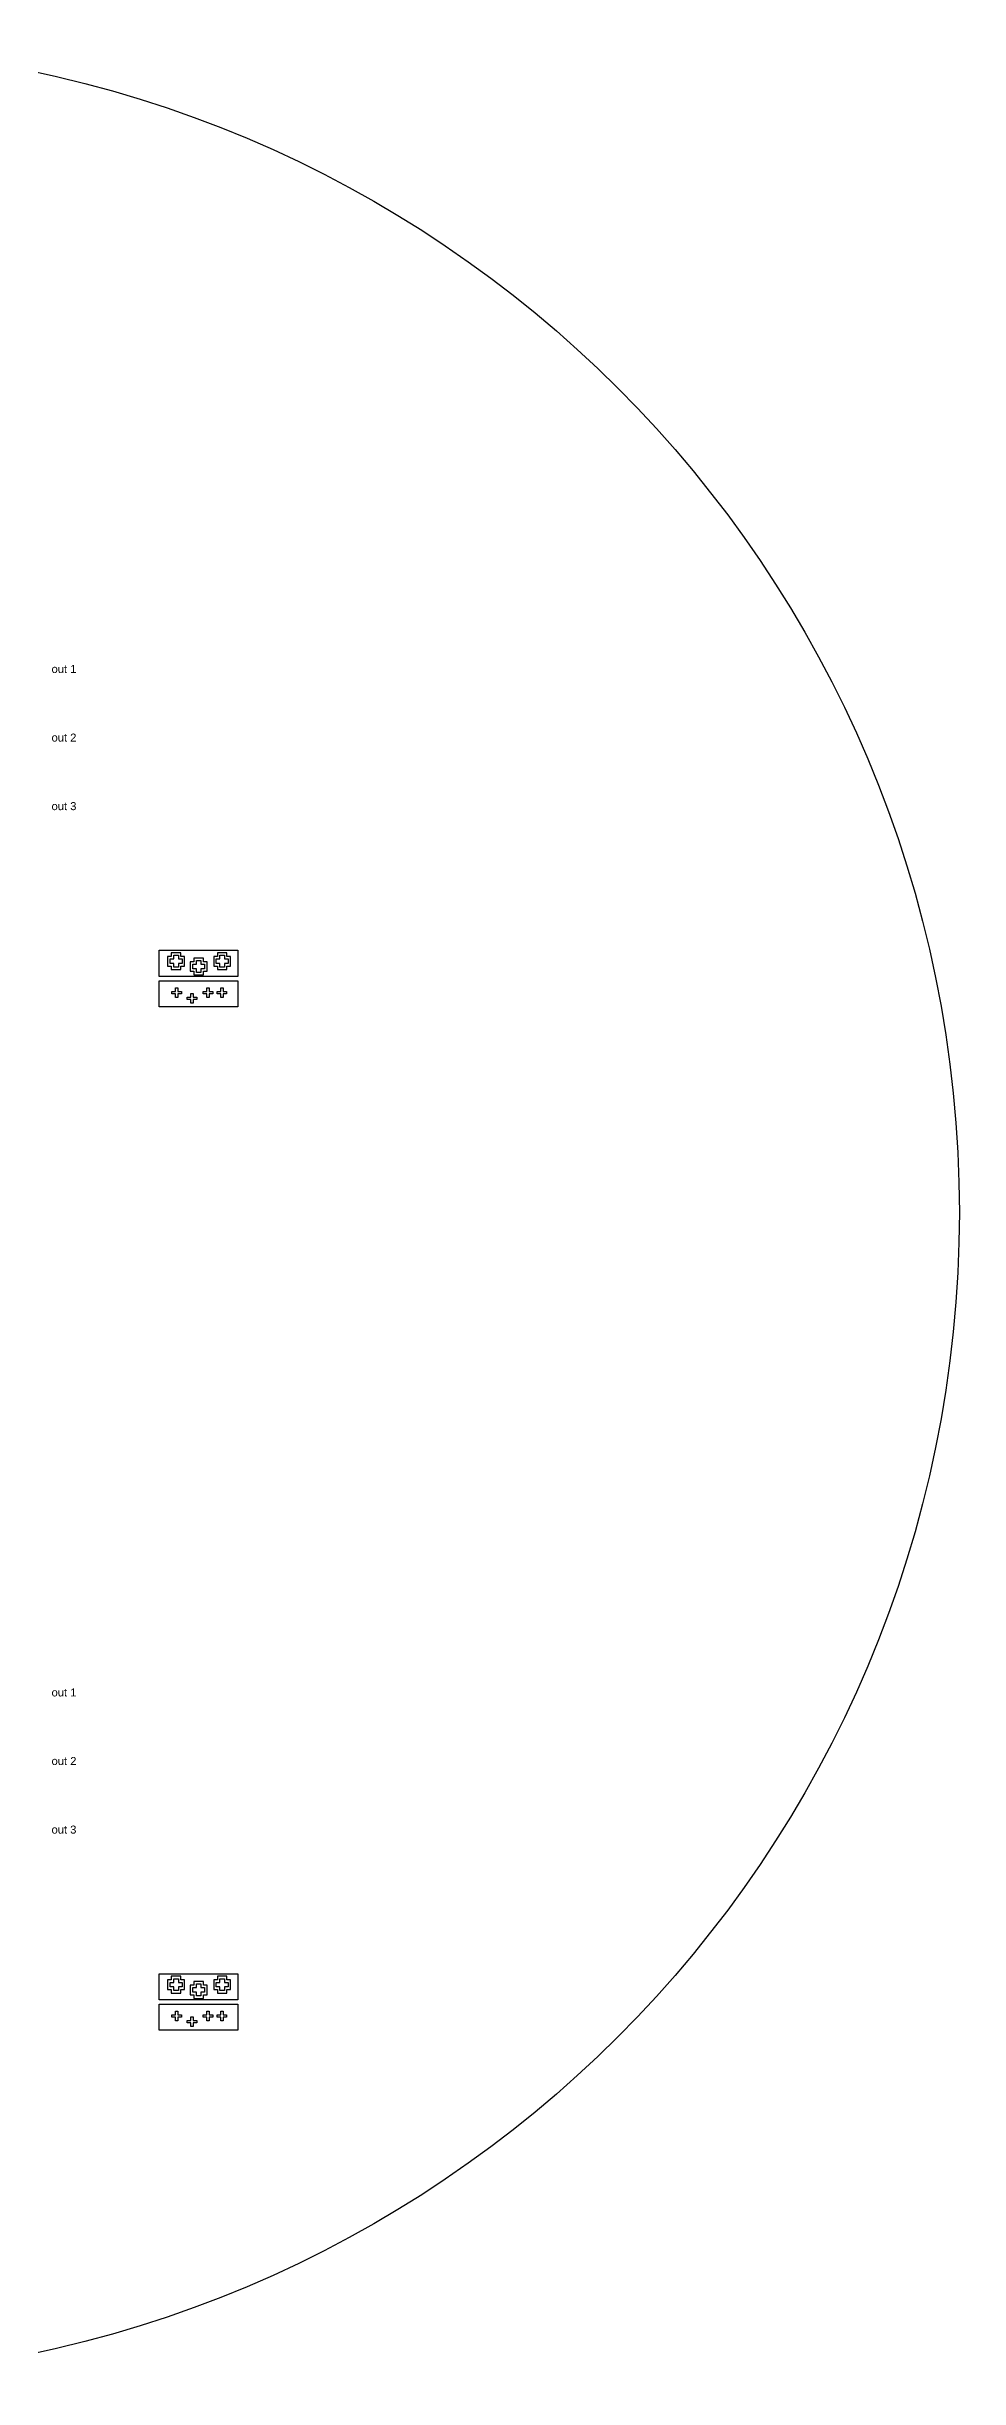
# Model space of a CAD drawing. Header units: millimetres. Extents: x 11250 to 361842, y 8473 to 110473.
# Drawn here: x 73330 to 113250, y 8473 to 110473 of the extents above; entities that cross this region are included whole.
import ezdxf

# ---------------------------------------------------------------- set-up
doc = ezdxf.new("R2010")
doc.units = ezdxf.units.MM
doc.layers.add('CLEAR', color=140, linetype='Continuous')
doc.layers.add('OPAQUE', color=10, linetype='Continuous')
doc.styles.get("Standard").update_dxf_attribs({"font": 'arial.ttf'})

msp = doc.modelspace()

# ---------------------------------------------------------------- linework, layer by layer
at = {"layer": 'CLEAR'}
for points in [[(78256, 70944), (81696, 70944), (81696, 69804), (78256, 69804)], [(78783, 70836), (78783, 70676), (78623, 70676), (78623, 70256), (78783, 70256), (78783, 70096), (79203, 70096), (79203, 70256), (79363, 70256), (79363, 70676), (79203, 70676), (79203, 70836), (78783, 70836)], [(79093, 70566), (79253, 70566), (79253, 70366), (79093, 70366), (79093, 70206), (78893, 70206), (78893, 70366), (78733, 70366), (78733, 70566), (78893, 70566), (78893, 70726), (79093, 70726)], [(79771, 70605), (79771, 70445), (79611, 70445), (79611, 70025), (79771, 70025), (79771, 69865), (80191, 69865), (80191, 70025), (80351, 70025), (80351, 70445), (80191, 70445), (80191, 70605), (79771, 70605)], [(80081, 70335), (80241, 70335), (80241, 70135), (80081, 70135), (80081, 69975), (79881, 69975), (79881, 70135), (79721, 70135), (79721, 70335), (79881, 70335), (79881, 70495), (80081, 70495)], [(80796, 70836), (80796, 70676), (80636, 70676), (80636, 70256), (80796, 70256), (80796, 70096), (81216, 70096), (81216, 70256), (81376, 70256), (81376, 70676), (81216, 70676), (81216, 70836), (80796, 70836)], [(81106, 70566), (81266, 70566), (81266, 70366), (81106, 70366), (81106, 70206), (80906, 70206), (80906, 70366), (80746, 70366), (80746, 70566), (80906, 70566), (80906, 70726), (81106, 70726)], [(78256, 69614), (81696, 69614), (81696, 68473), (78256, 68473)], [(79070, 69144), (79229, 69144), (79229, 69044), (79070, 69044), (79070, 68884), (78970, 68884), (78970, 69044), (78810, 69044), (78810, 69144), (78970, 69144), (78970, 69304), (79070, 69304)], [(79732, 68893), (79892, 68893), (79892, 68793), (79732, 68793), (79732, 68633), (79632, 68633), (79632, 68793), (79472, 68793), (79472, 68893), (79632, 68893), (79632, 69053), (79732, 69053)], [(80433, 69144), (80593, 69144), (80593, 69044), (80433, 69044), (80433, 68884), (80333, 68884), (80333, 69044), (80173, 69044), (80173, 69144), (80333, 69144), (80333, 69304), (80433, 69304)], [(81044, 69144), (81204, 69144), (81204, 69044), (81044, 69044), (81044, 68884), (80944, 68884), (80944, 69044), (80784, 69044), (80784, 69144), (80944, 69144), (80944, 69304), (81044, 69304)], [(78256, 26174), (81696, 26174), (81696, 25034), (78256, 25034)], [(78783, 26066), (78783, 25906), (78623, 25906), (78623, 25486), (78783, 25486), (78783, 25326), (79203, 25326), (79203, 25486), (79363, 25486), (79363, 25906), (79203, 25906), (79203, 26066), (78783, 26066)], [(79093, 25796), (79253, 25796), (79253, 25596), (79093, 25596), (79093, 25436), (78893, 25436), (78893, 25596), (78733, 25596), (78733, 25796), (78893, 25796), (78893, 25956), (79093, 25956)], [(79771, 25835), (79771, 25675), (79611, 25675), (79611, 25255), (79771, 25255), (79771, 25095), (80191, 25095), (80191, 25255), (80351, 25255), (80351, 25675), (80191, 25675), (80191, 25835), (79771, 25835)], [(80081, 25565), (80241, 25565), (80241, 25365), (80081, 25365), (80081, 25205), (79881, 25205), (79881, 25365), (79721, 25365), (79721, 25565), (79881, 25565), (79881, 25725), (80081, 25725)], [(80796, 26066), (80796, 25906), (80636, 25906), (80636, 25486), (80796, 25486), (80796, 25326), (81216, 25326), (81216, 25486), (81376, 25486), (81376, 25906), (81216, 25906), (81216, 26066), (80796, 26066)], [(81106, 25796), (81266, 25796), (81266, 25596), (81106, 25596), (81106, 25436), (80906, 25436), (80906, 25596), (80746, 25596), (80746, 25796), (80906, 25796), (80906, 25956), (81106, 25956)], [(78256, 24843), (81696, 24843), (81696, 23703), (78256, 23703)], [(79070, 24374), (79229, 24374), (79229, 24274), (79070, 24274), (79070, 24114), (78970, 24114), (78970, 24274), (78810, 24274), (78810, 24374), (78970, 24374), (78970, 24534), (79070, 24534)], [(80433, 24374), (80593, 24374), (80593, 24274), (80433, 24274), (80433, 24114), (80333, 24114), (80333, 24274), (80173, 24274), (80173, 24374), (80333, 24374), (80333, 24534), (80433, 24534)], [(81044, 24374), (81204, 24374), (81204, 24274), (81044, 24274), (81044, 24114), (80944, 24114), (80944, 24274), (80784, 24274), (80784, 24374), (80944, 24374), (80944, 24534), (81044, 24534)], [(79732, 24123), (79892, 24123), (79892, 24023), (79732, 24023), (79732, 23863), (79632, 23863), (79632, 24023), (79472, 24023), (79472, 24123), (79632, 24123), (79632, 24283), (79732, 24283)]]:
    msp.add_lwpolyline(points, close=True, dxfattribs=at)
at = {"layer": 'OPAQUE'}
msp.add_circle((62250, 59473), 51000, dxfattribs=at)

# ---------------------------------------------------------------- texts
at = {"layer": 'CLEAR', "char_height": 350, "attachment_point": 1}
for s, insert in [('out 1', (73545, 83424)), ('out 2', (73545, 80424)), ('out 3', (73545, 77424)), ('out 1', (73545, 38654)), ('out 2', (73545, 35654)), ('out 3', (73545, 32654))]:
    msp.add_mtext_dynamic_manual_height_columns(s, width=1234.99, gutter_width=12.5, heights=[2.273736754432321e-13], dxfattribs=dict(at, insert=insert))

doc.saveas('drawing.dxf')
